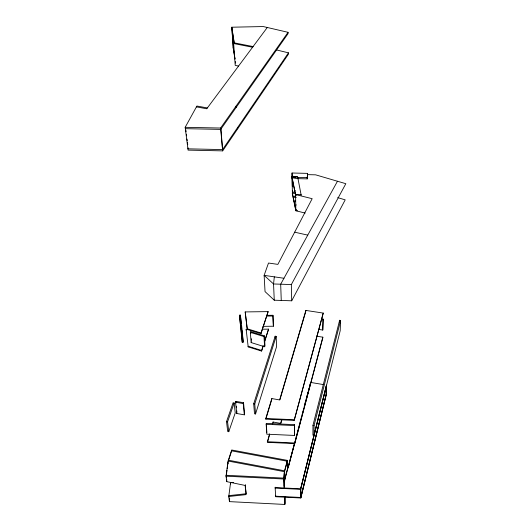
<?xml version="1.0" encoding="UTF-8"?>
<svg xmlns="http://www.w3.org/2000/svg" width="531" height="531" viewBox="0 0 531 531"><rect width="100%" height="100%" fill="white"/><g stroke="black" fill="none" stroke-linecap="round" stroke-linejoin="round"><path stroke-width="0.8" d="M312.971 425.318L312.925 435.214L314.007 435.407L314.067 425.517L340.603 320.452L339.621 320.299L312.971 425.318L314.067 425.517M262.911 326.366L273.385 326.226L272.914 315.281L267.206 315.354M273.385 326.226L272.914 315.281M318.719 329.426L322.768 330.063L323.133 319.104L321.567 318.865M316.416 336.163L322.828 337.172L322.815 337.822L294.718 443.604L267.339 442.343L269.609 433.847M323.133 319.104L322.768 330.063M323.24 313.084L294.187 420.393L265.839 419.145L265.799 418.481L271.806 398.569L279.638 399.929L305.876 310.429L323.24 313.084L294.187 420.393M326.28 386.369L326.08 394.951L300.811 497.467L275.635 496.2L275.715 495.323M339.528 322.669L339.621 320.299M340.603 320.452L340.198 330.7L300.745 488.46L300.865 496.585M294.532 435.447L294.373 424.641L266.263 423.399L266.17 424.309L266.814 434.192L294.532 435.447L294.373 424.641M233.009 482.487L230.607 482.413L228.768 496.498L229.458 501.629L284.842 504.45L285.373 496.731L285.154 497.574M284.151 488.029L283.773 479.002L284.364 471.667L287.39 460.377L231.695 449.996L228.098 461.041L226.04 476.181L226.777 481.657L245.13 485.434L246.099 494.62L228.768 496.498M283.873 478.67L284.384 472.225M296.285 195.687A13.275 10.321 6 0 0 295.588 195.189L292.017 177.693L297.778 178.648L307.217 178.874L307.555 173.378L292.05 173.006L292.09 177.593L295.581 194.558L295.833 210.714L305.146 213.09M307.217 178.874L307.555 173.378M275.257 487.192L275.177 488.075L300.685 489.343L326.459 385.665M274.328 276.85L273.545 283.972L274.261 300.207L291.705 300.805L345.203 199.862L337.729 197.612M245.422 486.343L245.601 484.776M229.505 500.255L229.704 498.702M229.458 501.629L229.299 498.715M226.239 475.856L226.983 470.34M227.195 468.767L227.892 462.435L228.078 463.855M226.777 481.657L226.677 479.141M188.153 147.917L187.921 148.833L222.569 149.589L220.903 128.469L220.71 129.385L185.339 128.675L185.578 127.759M300.811 497.467L326.253 394.248M300.818 497.985L326.24 394.798L326.472 385.094L300.679 488.805L300.818 497.985L275.669 496.724L275.151 487.538L300.679 488.805M294.453 443.916L288.127 467.791L294.506 443.81M284.908 478.677L287.45 469.125M295.13 440.863L284.477 480.927L284.344 477.787M295.555 439.256L297.26 432.858M297.685 431.258L299.384 424.853M299.809 423.253L301.515 416.848M301.94 415.249L303.646 408.843M304.071 407.244L305.77 400.845M306.195 399.246L307.9 392.84M308.325 391.241L310.668 382.433L323.306 384.563M294.718 443.604L322.828 337.172M284.616 471.369L287.185 461.771M305 403.5L306.261 398.814M306.679 397.254L308.989 388.679M309.407 387.119L310.668 382.433M281.782 419.41L280.653 423.38L273.073 422.026L272.383 424.388M280.906 423.207L281.808 420.034M267.571 441.56L269.416 435.254M279.903 399.803L305.644 311.909M265.839 419.145L271.606 400.002M255.544 413.961L276.598 346.57L276.147 336.382L275.164 336.223L253.705 403.812L254.508 413.782L255.544 413.961L254.761 403.998L276.147 336.382M228.443 460.762L231.237 452.16M244.32 414.837L244.599 413.981L243.53 402.717L235.844 401.37L235.552 402.226L236.753 413.49L244.32 414.837L243.244 403.573L243.53 402.717M236.753 413.49L236.866 411.027M247.751 329.412L246.152 329.432L248.196 346.896L261.551 351.064L263.024 345.86M264.538 341.3L268.567 329.14L262.161 329.227M261.551 351.064L263.316 345.747M264.83 341.187L268.567 329.14M260.94 333.641L268.128 311.611L245.196 311.923L247.273 329.459L260.94 333.641L268.128 311.611M228.775 431.71L235.226 412.932L234.144 402.969L233.102 402.777L226.511 421.634L227.719 431.511L228.775 431.71L227.573 421.833L234.144 402.969M291.705 300.805L291.34 284.556L345.834 183.699L315.62 174.832L307.555 174.639M276.724 49.994L288.479 52.841L288.506 54.069L222.681 150.877L188.087 150.12L185.166 127.327L196.908 106.027L207.355 107.946M337.47 181.244L280.68 284.204L281.257 300.446M264.597 346.743L265.002 346.039L264.398 335.857L250.771 331.683L250.347 332.379L251.136 342.568L264.597 346.743L263.987 336.561L264.398 335.857M251.136 342.568L251.555 341.871M222.569 149.589L288.479 52.841M220.71 129.385L288.087 33.599L288.067 32.318L263.263 26.55L231.808 27.214L233.375 48.806L234.954 59.14M222.681 150.877L220.591 128.037L288.067 32.318M267.292 27.486L206.738 108.775L196.284 106.844M296.49 209.652A13.295 10.348 6 0 1 295.82 210.103L295.833 210.714L297.539 210.761M238.426 66.036L235.213 65.379L233.64 43.529L234.237 42.865L231.808 27.214M246.198 493.744L228.881 495.629L229.087 497.169M242.229 342.229L241.32 332.048L242.322 331.941L240.404 315.109L239.421 315.208L242.229 342.229L243.218 342.13L242.322 331.941M267.186 316.084L272.901 316.005M185.166 127.327L220.591 128.037M292.408 191.565L292.382 190.35L292.422 194.904L292.063 176.332L297.566 176.465L301.203 195.335M307.21 177.613L297.758 177.387L292.063 176.332M292.09 177.593L295.594 177.679M295.468 193.158L292.262 193.384L295.833 210.714M295.588 195.189A0.67 0.531 5.2 0 1 295.581 194.558L301.203 194.698M296.331 197.346L293.231 197.266A11.742 9.266 6.3 0 0 295.701 195.308M295.648 201.541L294.088 201.495A11.808 9.273 6.2 0 0 295.428 200.599M231.257 482.407L233.66 482.48M291.34 284.556L273.545 283.972L264.133 275.357L268.507 263.031L277.859 264.378L312.175 198.694L295.581 194.558M265.799 418.481L294.167 419.729M266.17 424.309L294.307 425.557M267.299 441.726L294.705 442.98M226.04 476.181L283.773 479.002M283.959 278.264L264.133 275.357L265.035 291.592L274.261 300.207M321.374 319.582L322.941 319.828M253.705 403.812L254.761 403.998M235.552 402.226L243.244 403.573M226.511 421.634L227.573 421.833M234.237 42.865L253.081 46.562L252.497 47.232L233.64 43.529M294.678 232.18L307.748 235.127M245.196 311.923L247.22 328.782L260.894 332.964M250.347 332.379L263.987 336.561M261.511 350.42L248.143 346.245L248.196 346.896M295.82 210.103L292.389 193.078A12.996 10.301 6.6 0 0 295.203 190.49M230.454 482.387L230.706 483.947M234.211 43.369L231.901 28.482L233.228 48.268L233.288 47.584L234.987 58.702M235.313 61.523L235.558 63.116M226.458 477.495L226.16 475.298L283.846 478.112L284.198 486.482L284.702 480.07L284.364 471.667L228.098 461.041L228.171 461.598M185.883 130.175L186.089 131.788M186.401 134.21L186.607 135.823M187.018 139.042L187.224 140.655M187.43 142.268L187.742 144.691M228.569 461.784L228.37 460.204L284.589 470.811L284.928 479.221M231.496 451.377L231.423 450.819L287.165 461.213L287.47 469.669M241.306 325.317L241.671 328.516M241.851 330.123L242.216 333.322M242.401 334.922L243.218 342.13M239.421 315.208L241.32 332.048M235.844 401.37L236.01 402.983M236.355 406.202L236.521 407.808M245.295 485.148L245.587 487.962M245.76 489.575L246.138 493.166M240.404 315.109L241.167 323.744M246.152 329.432L246.205 330.083M247.22 328.782L247.273 329.459M250.771 331.683L250.891 333.249M251.309 338.738L251.435 340.305M235.996 106.18L236.096 107.514M237.583 127.553L237.676 128.827M266.423 425.869L266.847 432.46M271.806 398.569L271.839 399.239M273.073 422.026L273.107 422.649M275.164 336.223L275.237 337.789M284.53 497.062L284.842 504.45M285.373 496.731L285.399 497.242M284.616 496.498L284.908 503.58M287.39 460.377L287.689 468.84M292.05 173.006L292.309 186.335M305.876 310.429L305.876 311.113M296.298 204.88A11.874 9.286 6 0 1 294.951 205.776"/></g></svg>
